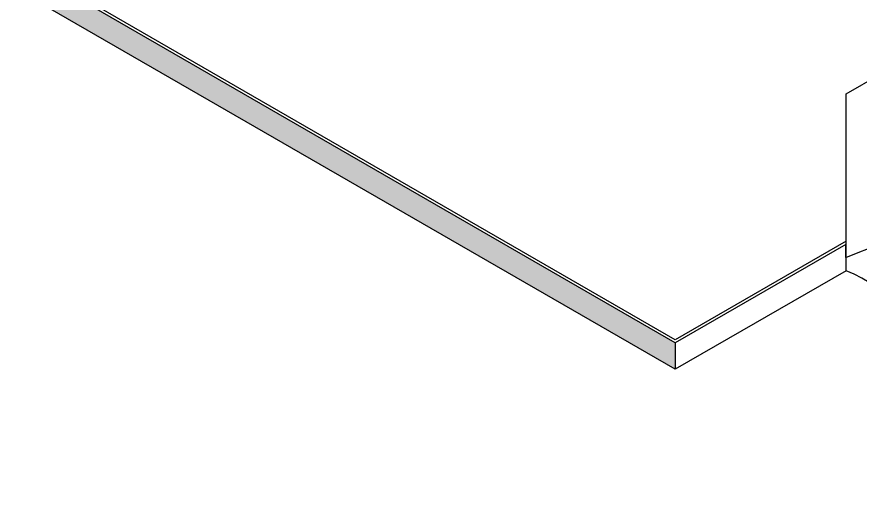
# Model space of a CAD drawing. Header units: millimetres. Extents: x -938220 to 926261, y -44187 to 232552.
# Drawn here: x 821563 to 885087, y -15580 to 20177 of the extents above; entities that cross this region are included whole.
import ezdxf

# ---------------------------------------------------------------- set-up
doc = ezdxf.new("R2010")
doc.units = ezdxf.units.MM
doc.layers.add('walls', color=7, linetype='Continuous', true_color=0xf8ce8b)
doc.layers.add('WINDOWS', color=7, linetype='Continuous', true_color=0xd4e480)

msp = doc.modelspace()

# ---------------------------------------------------------------- hatches: boundary and pattern name
at = {"layer": 'WINDOWS', "ltscale": 5, "true_color": 0xadddf7, "transparency": 33554610}
h = msp.add_hatch(dxfattribs=at)
h.set_pattern_fill('BRICK', color=141, scale=100)
h.set_pattern_definition([(0, (-30657.3, -18707), (0, 635), []), (90, (-30657.3, -18707), (-1270, 8e-14), [635, -635]), (90, (-30022.3, -18707), (-1270, 8e-14), [-635, 635])])
h.paths.add_polyline_path([(821562.8, 24243), (821562.8, 22243), (871165.4, -6395.1), (871165.4, -4395.1)])
h.paths.add_polyline_path([(876658.6, 55821.6), (821962.8, 24243), (823494.8, 23358.4), (876658.6, 54052.5), (924329.2, 26529.9), (925861.2, 27414.4)])

# ---------------------------------------------------------------- linework, layer by layer
at = {"layer": 'walls', "color": 6, "ltscale": 5}
for p, q in [((884029.7, 14364.9), (888569.6, 16986)), ((884029.7, 1032.1), (884029.7, 14364.9)), ((888569.6, 3827.5), (884024.9, 2029.3)), ((884029.7, 1032.1), (884020.2, 3026.6))]:
    msp.add_line(p, q, dxfattribs=at)
msp.add_arc((880663.4, -7790), 9442.5, 304.410177, 69.114486, dxfattribs=at)
at = {"layer": 'WINDOWS', "ltscale": 5}
for p, q in [((871165.4, -4395.1), (821562.8, 24243)), ((871165.4, -4164.2), (821962.8, 24243)), ((871165.4, -6395.1), (821562.8, 22243)), ((884029.7, 3263), (871165.4, -4164.2)), ((884020.2, 3026.6), (871165.4, -4395.1)), ((884029.7, 1032.1), (871165.4, -6395.1)), ((871165.4, -4395.1), (871165.4, -6395.1))]:
    msp.add_line(p, q, dxfattribs=at)

doc.saveas('drawing.dxf')
